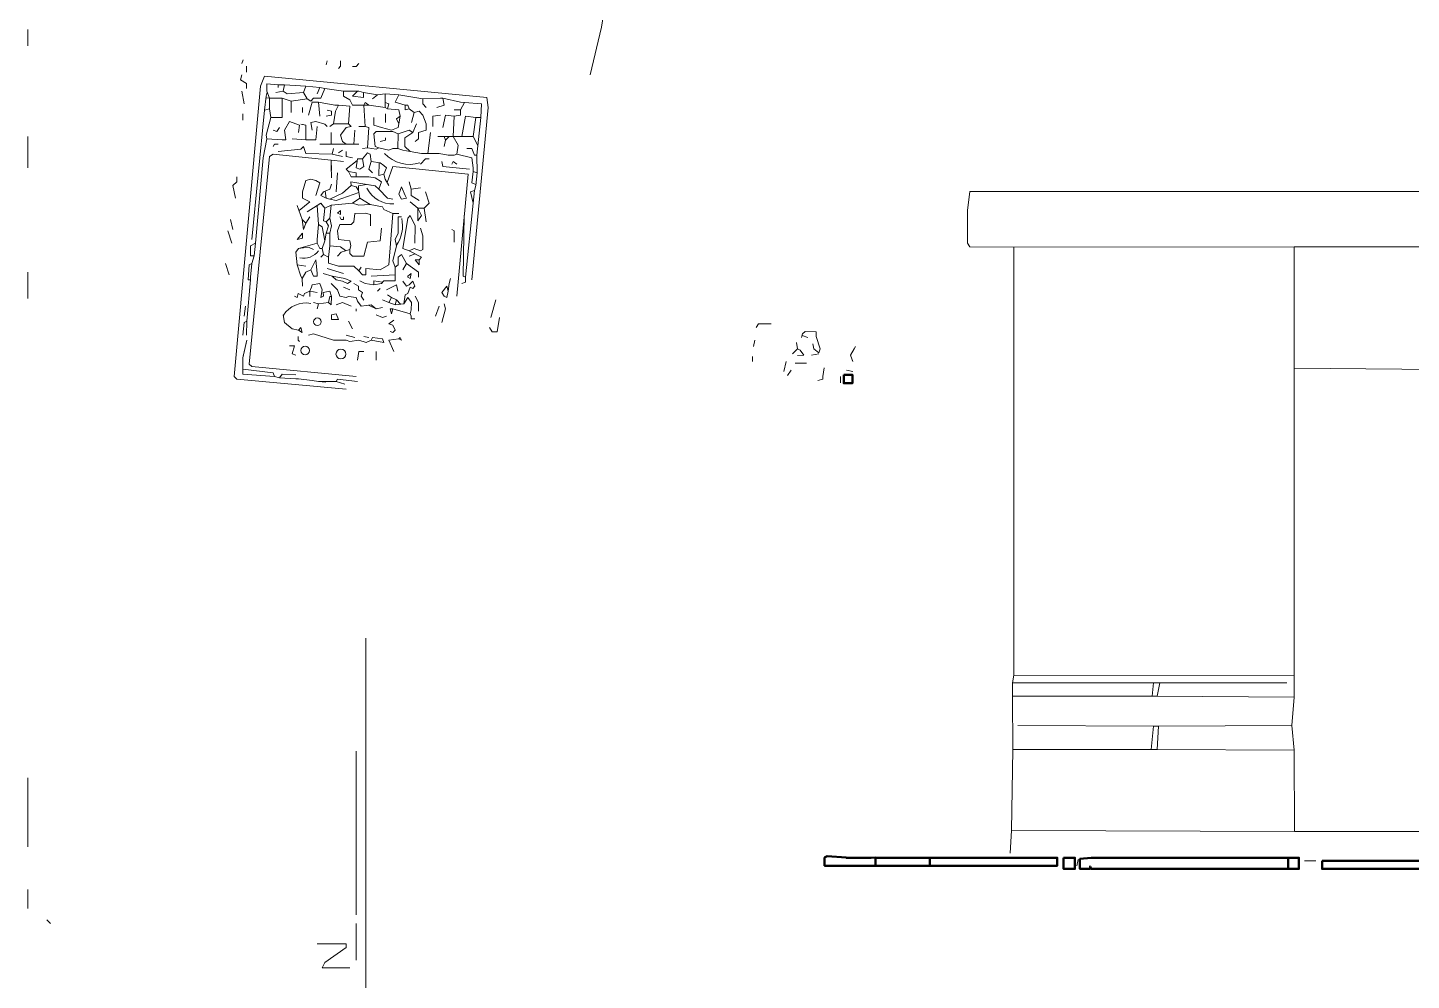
# Model space of a CAD drawing. Header units: metres. Extents: x 0.1 to 33.2, y 0 to 25.4.
# Drawn here: x 0.1 to 7.09, y 14.66 to 19.47 of the extents above; entities that cross this region are included whole.
import ezdxf

# ---------------------------------------------------------------- set-up
doc = ezdxf.new("R2010")
doc.units = ezdxf.units.M
for name, color, linetype, lineweight in [('P2D_GRAMMES', 7, 'Continuous', 18), ('P2D_MIKRA', 8, 'Continuous', 13), ('P2D_TOIXOI', 7, 'Continuous', 50), ('P2D_TOXA', 7, 'Continuous', 18)]:
    doc.layers.add(name, color=color, linetype=linetype, lineweight=lineweight)

msp = doc.modelspace()

# ---------------------------------------------------------------- linework, layer by layer
at = {"layer": 'P2D_GRAMMES'}
for p, q in [((1.368425, 19.180175), (1.400175, 19.180175)), ((1.400175, 19.180175), (1.393825, 19.148425)), ((1.400175, 19.180175), (1.508125, 19.173825)), ((1.577975, 19.167475), (1.603375, 19.161125)), ((1.603375, 19.161125), (1.698625, 19.148425)), ((1.306361, 19.114352), (1.323975, 19.113727)), ((1.387475, 19.113727), (1.433262, 19.097625)), ((1.433262, 19.097625), (1.514475, 19.110325)), ((1.433262, 19.097625), (1.433262, 19.040475)), ((1.799194, 19.142075), (1.870075, 19.129375)), ((1.825625, 19.078553), (1.908175, 19.065875)), ((1.870075, 19.129375), (1.844675, 19.110325)), ((1.870075, 19.129375), (1.908175, 19.135725)), ((1.908175, 19.135725), (1.978025, 19.129375)), ((1.908175, 19.135725), (1.908175, 19.091275)), ((1.908175, 19.091275), (1.908175, 19.065875)), ((1.978025, 19.129375), (2.098675, 19.110325)), ((2.308225, 19.091275), (2.289175, 19.054233)), ((1.298575, 19.053175), (1.235075, 18.399125)), ((1.323975, 19.059525), (1.330325, 19.015075)), ((1.330325, 19.015075), (1.387475, 19.015808)), ((1.908175, 19.065875), (1.920875, 19.059525)), ((1.984375, 19.021425), (1.978025, 18.983325)), ((2.257425, 19.054233), (2.289175, 19.054233)), ((2.365375, 19.015808), (2.352675, 18.919947)), ((2.390775, 19.015808), (2.371725, 18.824575)), ((1.635125, 18.938875), (1.635125, 18.880138)), ((1.647825, 18.983325), (1.724025, 18.983325)), ((1.755775, 18.951575), (1.749425, 18.880138)), ((1.774825, 18.970625), (1.806575, 18.970625)), ((2.066925, 18.983325), (2.047875, 18.938875)), ((1.438275, 18.907125), (1.508125, 18.903244)), ((1.577975, 18.880138), (1.635125, 18.880138)), ((1.635125, 18.880138), (1.711325, 18.880138)), ((1.711325, 18.880138), (1.774825, 18.880138)), ((1.973629, 18.932525), (1.971675, 18.858442)), ((2.174875, 18.919947), (2.206625, 18.919825)), ((2.206625, 18.919825), (2.232025, 18.919825)), ((2.206625, 18.919825), (2.212975, 18.900775)), ((2.212975, 18.900775), (2.206625, 18.869025)), ((2.232025, 18.919825), (2.212975, 18.900775)), ((1.635125, 18.799175), (1.698625, 18.792825)), ((1.635125, 18.799175), (1.637903, 18.748375)), ((1.647825, 18.858442), (1.641475, 18.830925)), ((1.641475, 18.830925), (1.692275, 18.818225)), ((1.793875, 18.858442), (1.819275, 18.862675)), ((2.270125, 18.830925), (2.257425, 18.824575)), ((2.257425, 18.824575), (2.270125, 18.830925)), ((2.371725, 18.824575), (2.372553, 18.735675)), ((1.637903, 18.678525), (1.628775, 18.653125)), ((1.762125, 18.716625), (1.800225, 18.716625)), ((2.028825, 18.691225), (2.038851, 18.653125)), ((2.038851, 18.653125), (2.085975, 18.659475)), ((1.605784, 18.643928), (1.609725, 18.608675)), ((1.628775, 18.653125), (1.613447, 18.646994)), ((1.781175, 18.608675), (1.743075, 18.583275)), ((1.773254, 18.646775), (1.781175, 18.608675)), ((1.781175, 18.608675), (1.831975, 18.576925)), ((2.035175, 18.589625), (2.073275, 18.557875)), ((1.463675, 18.570575), (1.489075, 18.500725)), ((1.56467, 18.570575), (1.514475, 18.538825)), ((1.603375, 18.557875), (1.635125, 18.572389)), ((1.635125, 18.572389), (1.628775, 18.507075)), ((2.073275, 18.557875), (2.105025, 18.557875)), ((1.527175, 18.513425), (1.508125, 18.481675)), ((1.628775, 18.507075), (1.609725, 18.488025)), ((2.060575, 18.468975), (2.058307, 18.380075)), ((1.254125, 18.380075), (1.247775, 18.316575)), ((1.565275, 18.380075), (1.470025, 18.354675)), ((1.603375, 18.392775), (1.590675, 18.354143)), ((1.609725, 18.430875), (1.603375, 18.392775)), ((1.609725, 18.430875), (1.628775, 18.430875)), ((1.628775, 18.430875), (1.628775, 18.367375)), ((1.247775, 18.316575), (1.235075, 18.278475)), ((1.597025, 18.322925), (1.622425, 18.310225)), ((1.730375, 18.348325), (1.685925, 18.335625)), ((2.028825, 18.314414), (2.060169, 18.326303)), ((5.08333, 18.361025), (5.083175, 16.19885)), ((6.49868, 18.362292), (9.077325, 18.362292)), ((1.463675, 18.272125), (1.508125, 18.265365)), ((1.463675, 18.272125), (1.482725, 18.214975)), ((1.787525, 18.259425), (1.774825, 18.240375)), ((2.016125, 18.278475), (1.997075, 18.246725)), ((0.103301, 18.234025), (0.103301, 18.100675)), ((1.228725, 18.195925), (1.209675, 17.986375)), ((1.482725, 18.214975), (1.489075, 18.202275)), ((1.482725, 18.214975), (1.489075, 18.202275)), ((1.489075, 18.202275), (1.490663, 18.164175)), ((1.595614, 18.227675), (1.641475, 18.214975)), ((1.958975, 18.221325), (1.838325, 18.214975)), ((1.225701, 18.16266), (1.221693, 18.118575)), ((1.527175, 18.138775), (1.527175, 18.112068)), ((1.527175, 18.138775), (1.565275, 18.131631)), ((1.939925, 18.107025), (1.927225, 18.081625)), ((1.546225, 18.081625), (1.571625, 18.075275)), ((1.571625, 18.075275), (1.622425, 18.081625)), ((1.823424, 18.067062), (1.863725, 18.049452)), ((1.895475, 18.056225), (1.863725, 18.049452)), ((1.927225, 18.081625), (1.958975, 18.068925)), ((1.946275, 18.049452), (2.035175, 18.024475)), ((1.965325, 18.094325), (1.986534, 18.072862)), ((2.181225, 18.062575), (2.161721, 18.011775)), ((1.209675, 17.986375), (1.20904, 17.916525)), ((4.013795, 17.915136), (4.041775, 17.903825)), ((1.193527, 17.820333), (1.190773, 17.808261)), ((3.990975, 17.846675), (3.965575, 17.821275)), ((3.984625, 17.878425), (3.990975, 17.846675)), ((4.060825, 17.814925), (4.098925, 17.821275)), ((3.933825, 17.783175), (3.921125, 17.732375)), ((3.978275, 17.774803), (4.035425, 17.774803)), ((3.990975, 17.814235), (4.022725, 17.814925)), ((1.349375, 17.706975), (1.374775, 17.700625)), ((1.470025, 17.695464), (1.539875, 17.687925)), ((1.571625, 17.681575), (1.608439, 17.678743)), ((1.571625, 17.681575), (1.660525, 17.681575)), ((1.660525, 17.681575), (1.704975, 17.668875)), ((3.959225, 17.738725), (3.940175, 17.713325)), ((1.809956, 16.386175), (1.809956, 10.506075)), ((5.788025, 16.161179), (5.781675, 16.094075)), ((5.788025, 16.161179), (5.819775, 16.161179)), ((5.819775, 16.161179), (5.807075, 16.094075)), ((6.461125, 16.161179), (5.819775, 16.161179)), ((6.49868, 16.195675), (6.49868, 16.087725)), ((5.781675, 16.094075), (5.807075, 16.094075)), ((5.807075, 16.094075), (6.49868, 16.087725)), ((6.49868, 16.087725), (6.486525, 15.944749)), ((5.102225, 15.944749), (5.788025, 15.941675)), ((5.788025, 15.941675), (5.775325, 15.824118)), ((5.812944, 15.941675), (5.788025, 15.941675)), ((5.812944, 15.941675), (5.807075, 15.824118)), ((5.812944, 15.941675), (6.486525, 15.944749)), ((6.486525, 15.944749), (6.49868, 15.821025)), ((1.76236, 15.814675), (1.76236, 14.989175)), ((5.076825, 15.824118), (5.070475, 15.414625)), ((5.076825, 15.824118), (5.775325, 15.824118)), ((5.775325, 15.824118), (5.807075, 15.824118)), ((6.49868, 15.821025), (5.807075, 15.824118)), ((6.49868, 15.821025), (6.499225, 15.410611)), ((0.103301, 15.681325), (0.103301, 15.332075)), ((5.070475, 15.414625), (5.064125, 15.300325)), ((5.070475, 15.414625), (6.499225, 15.410611)), ((6.499225, 15.410611), (9.058275, 15.410611)), ((1.76236, 14.944725), (1.76236, 14.760575))]:
    msp.add_line(p, q, dxfattribs=at)
for points in [[(3.051175, 19.789775), (3.076575, 19.764375), (3.044825, 19.738975), (3.000375, 19.472275), (2.943225, 19.230975)], [(2.346325, 18.195925), (2.428875, 19.065875), (2.422525, 19.116675), (1.298575, 19.224625), (1.279525, 19.173825), (1.146175, 17.706975), (1.158875, 17.694275), (1.711325, 17.643475)], [(1.312874, 19.144055), (1.307465, 19.123025), (1.298575, 19.053175)], [(1.368425, 19.180175), (1.311275, 19.185043), (1.311275, 19.148425), (1.323975, 19.113727)], [(1.355725, 19.142075), (1.393825, 19.148425), (1.412875, 19.135725), (1.495425, 19.142075), (1.508125, 19.173825), (1.577975, 19.167475)], [(1.368425, 19.180175), (1.368425, 19.167475), (1.368425, 19.167475)], [(1.603375, 19.161125), (1.584325, 19.113727), (1.546225, 19.113727), (1.533525, 19.097625), (1.514475, 19.110325), (1.495425, 19.142075)], [(1.577975, 19.167475), (1.565275, 19.135725), (1.565275, 19.135725)], [(1.698625, 19.148425), (1.774825, 19.148425), (1.799194, 19.142075), (1.799194, 19.116675), (1.743075, 19.123025), (1.768475, 19.148425)], [(1.698625, 19.148425), (1.698625, 19.123025), (1.730375, 19.103975), (1.743075, 19.078553), (1.800225, 19.078553), (1.806575, 19.091275), (1.825625, 19.078553)], [(1.323975, 19.113727), (1.323975, 19.059525), (1.298575, 19.053175)], [(1.323975, 19.113727), (1.387475, 19.113727), (1.387475, 19.015808)], [(1.577975, 19.021425), (1.571625, 19.093199), (1.539875, 19.093199), (1.520825, 19.027775)], [(1.571625, 19.093199), (1.654175, 19.078553), (1.673225, 19.078575)], [(1.673225, 19.078575), (1.657183, 19.046825), (1.647825, 18.983325)], [(1.673225, 19.078575), (1.730375, 19.072225), (1.724025, 18.983325)], [(1.806575, 18.970625), (1.800225, 19.078553), (1.825625, 19.078553)], [(1.908175, 19.091275), (1.927225, 19.084925), (1.920875, 19.059525)], [(1.978025, 19.129375), (1.958975, 19.093199), (2.009775, 19.078553)], [(2.009775, 19.078553), (2.022475, 19.078553), (2.028825, 19.059525), (2.054225, 19.040475)], [(2.009775, 19.078553), (2.009775, 19.054233), (2.028825, 19.059525)], [(2.098675, 19.110325), (2.187575, 19.113727), (2.200275, 19.113727), (2.206625, 19.078575), (2.168525, 19.065875)], [(2.098675, 19.110325), (2.098675, 19.084925), (2.116015, 19.065875), (2.116015, 19.065875)], [(2.200275, 19.113727), (2.289175, 19.093199), (2.308225, 19.091275)], [(2.308225, 19.091275), (2.395008, 19.084925), (2.390775, 19.015808)], [(1.330325, 19.015075), (1.307465, 18.926175), (1.311275, 18.907125)], [(1.851025, 19.015075), (1.851025, 18.976975), (1.889125, 18.964275), (1.939925, 18.951575), (1.973629, 18.964275), (1.978025, 18.983325)], [(1.920875, 19.059525), (1.978025, 19.054233), (1.984375, 19.021425), (1.965325, 19.008725), (1.978025, 18.983325)], [(2.054225, 19.040475), (2.041525, 18.989675), (2.041525, 18.989675)], [(2.054225, 19.040475), (2.079625, 19.046825), (2.098675, 19.027775), (2.116015, 18.983325), (2.116015, 18.951575), (2.076594, 18.938875), (2.076594, 18.907125), (2.060575, 18.894425), (2.060575, 18.894425)], [(2.149475, 18.970625), (2.149475, 19.021425), (2.187575, 19.027866)], [(2.200275, 18.964275), (2.212975, 19.027866), (2.257425, 19.021425)], [(2.257425, 19.021425), (2.251075, 18.919947), (2.295525, 18.919947)], [(2.289175, 19.054233), (2.289175, 19.027866), (2.257425, 19.021425)], [(2.295525, 18.919947), (2.314575, 19.021425), (2.365375, 19.015808), (2.390775, 19.015808)], [(1.425575, 18.996025), (1.400175, 18.951575), (1.406525, 18.903244), (1.387475, 18.903244), (1.311275, 18.907125)], [(1.425575, 18.996025), (1.476375, 18.976975), (1.470025, 18.938875)], [(1.49498, 18.979524), (1.482725, 18.98186), (1.508352, 18.976975), (1.508125, 18.903244)], [(1.56467, 18.970625), (1.558925, 18.903244), (1.508125, 18.903244)], [(1.60895, 18.976928), (1.616075, 18.970625), (1.603375, 18.98186), (1.558925, 18.996025), (1.533525, 18.989675), (1.539875, 18.951575)], [(1.637567, 18.976487), (1.628775, 18.970625), (1.647825, 18.983325)], [(1.724025, 18.983325), (1.736725, 18.970625), (1.711325, 18.964275), (1.682506, 18.926175), (1.692275, 18.894425), (1.711325, 18.880138)], [(1.806575, 18.970625), (1.825625, 18.964275), (1.819275, 18.862675)], [(1.973629, 18.932525), (1.946275, 18.945225), (1.863725, 18.944055), (1.851025, 18.932525), (1.857375, 18.869025), (1.876425, 18.862675)], [(1.973629, 18.932525), (2.028825, 18.951575), (2.047875, 18.938875), (2.007394, 18.913475), (2.007394, 18.869025), (2.035175, 18.843625)], [(2.124075, 18.833759), (2.136775, 18.938875), (2.136775, 18.938875)], [(1.311275, 18.907125), (1.292225, 18.811875), (1.254125, 18.380075), (1.228725, 18.367375), (1.228725, 18.316575), (1.247775, 18.316575)], [(1.368425, 18.843625), (1.482725, 18.856325), (1.495425, 18.869025), (1.508125, 18.833759), (1.641475, 18.830925)], [(2.232025, 18.919825), (2.251075, 18.919947), (2.276475, 18.875375), (2.270125, 18.830925)], [(2.295525, 18.919947), (2.352675, 18.919947), (2.376611, 18.873623)], [(1.635125, 18.799175), (1.343025, 18.830925), (1.323975, 18.818225), (1.222375, 17.770475), (1.235075, 17.757775), (1.762125, 17.706975)], [(1.767172, 18.7976), (1.711325, 18.754725), (1.724025, 18.742025)], [(1.838325, 18.792825), (1.831975, 18.830925), (1.819275, 18.837275), (1.793875, 18.807029)], [(1.819275, 18.862675), (1.863725, 18.856325), (1.876425, 18.862675)], [(1.876425, 18.862675), (1.927225, 18.849975), (1.946275, 18.858442), (1.971675, 18.858442)], [(1.971675, 18.858442), (1.997075, 18.849975), (2.035175, 18.843625)], [(2.035175, 18.843625), (2.092325, 18.833759), (2.124075, 18.833759)], [(2.124075, 18.833759), (2.181225, 18.833759), (2.225675, 18.824575), (2.257425, 18.824575)], [(2.270125, 18.830925), (2.346325, 18.811875), (2.352675, 18.761075), (2.352675, 18.742025)], [(2.371725, 18.824575), (2.359025, 18.824575), (2.345748, 18.858442), (2.320925, 18.858442), (2.320925, 18.858442)], [(1.636518, 18.773699), (1.637903, 18.710275), (1.637903, 18.710275)], [(1.724025, 18.742025), (1.76236, 18.735675), (1.762125, 18.716625)], [(1.724025, 18.742025), (1.736725, 18.716625), (1.762125, 18.716625)], [(1.838325, 18.792825), (1.825625, 18.754725), (1.844675, 18.735675), (1.844675, 18.735675)], [(1.838325, 18.792825), (1.882775, 18.786475), (1.901825, 18.773775), (1.914525, 18.761075), (1.901825, 18.729325)], [(1.877441, 18.787237), (1.876425, 18.722975), (1.901825, 18.729325)], [(1.901825, 18.729325), (1.908175, 18.703925), (1.927225, 18.672175)], [(1.9177, 18.68805), (1.946275, 18.767425), (2.327275, 18.729325), (2.270125, 18.113375)], [(2.352675, 18.742025), (2.372553, 18.735675), (2.365375, 18.672175), (2.359025, 18.646775), (2.339975, 18.640425), (2.352675, 18.583275)], [(2.352675, 18.742025), (2.345748, 18.684875), (2.366004, 18.677736)], [(1.558925, 18.621375), (1.577975, 18.684875), (1.558925, 18.697575), (1.533525, 18.703925), (1.508125, 18.697575), (1.490663, 18.640425), (1.490663, 18.608675), (1.527175, 18.589422), (1.473747, 18.545394)], [(1.736725, 18.672175), (1.692275, 18.634075), (1.628775, 18.602325)], [(1.736725, 18.672175), (1.735455, 18.691225), (1.857375, 18.670058)], [(1.736725, 18.672175), (1.76236, 18.665825), (1.773254, 18.646775)], [(1.773254, 18.646775), (1.773254, 18.670058), (1.814226, 18.67755)], [(1.800225, 18.716625), (1.825625, 18.716625), (1.857375, 18.710275), (1.889125, 18.691225), (1.876425, 18.653125)], [(1.826554, 18.675409), (1.857375, 18.670058), (1.876425, 18.653125), (1.920875, 18.608675), (1.946275, 18.602325)], [(1.628775, 18.653125), (1.597025, 18.640425), (1.584325, 18.621375), (1.609725, 18.608675)], [(1.775324, 18.636819), (1.660525, 18.595975), (1.628775, 18.602325), (1.609725, 18.608675)], [(2.038851, 18.653125), (2.038851, 18.621375), (2.079625, 18.595975)], [(2.111375, 18.640425), (2.130425, 18.583275), (2.105025, 18.557875)], [(2.359025, 18.646775), (2.352675, 18.583275), (2.314575, 18.208625)], [(15.38634, 18.341975), (15.636875, 18.354143), (15.636875, 18.641846), (4.860925, 18.641846), (4.848225, 18.545175), (4.848225, 18.380075), (4.860925, 18.362292), (5.08333, 18.361025)], [(1.571625, 18.475325), (1.56467, 18.570575), (1.584325, 18.583275), (1.603375, 18.557875)], [(1.603375, 18.557875), (1.597025, 18.494375), (1.609725, 18.488025)], [(1.831975, 18.576925), (1.774825, 18.572389), (1.743075, 18.583275), (1.635125, 18.572389)], [(1.730375, 18.348325), (1.735455, 18.367375), (1.730375, 18.392775), (1.673225, 18.399125), (1.666875, 18.443575), (1.679575, 18.475007), (1.736725, 18.475007), (1.749425, 18.488025), (1.755775, 18.530627), (1.806575, 18.532475), (1.834445, 18.526125), (1.834445, 18.468975), (1.834445, 18.468975)], [(1.946275, 18.530627), (1.927225, 18.272125), (1.882775, 18.246725), (1.809956, 18.253075), (1.809956, 18.221325), (1.793875, 18.221325), (1.774825, 18.240375)], [(1.831975, 18.576925), (1.895475, 18.564225), (1.901825, 18.551525), (1.946275, 18.530627), (1.978025, 18.530627)], [(2.028825, 18.341975), (1.997075, 18.354675), (2.022475, 18.507075), (2.035175, 18.519775), (2.060575, 18.468975)], [(2.105025, 18.557875), (2.116015, 18.488025), (2.116015, 18.488025)], [(2.307998, 18.521564), (2.301875, 18.214975), (2.314575, 18.208625)], [(1.571625, 18.475325), (1.56467, 18.399125), (1.565275, 18.380075)], [(1.571625, 18.475325), (1.590675, 18.462625), (1.603375, 18.392775)], [(1.609725, 18.488025), (1.622425, 18.468975), (1.609725, 18.430875)], [(1.628775, 18.507075), (1.637903, 18.468975), (1.628775, 18.430875)], [(1.889125, 18.456275), (1.882775, 18.392775), (1.819275, 18.386425), (1.800225, 18.314414), (1.743075, 18.314414), (1.730375, 18.329275), (1.730375, 18.348325)], [(1.958975, 18.259425), (1.946275, 18.291175), (1.965325, 18.367375), (1.958975, 18.399125), (1.973629, 18.430875), (1.973629, 18.513425), (1.990725, 18.513425)], [(2.085975, 18.456275), (2.098675, 18.418175), (2.098675, 18.348325), (2.085975, 18.341975), (2.054225, 18.354143), (2.028825, 18.341975)], [(1.565275, 18.380075), (1.577975, 18.354143), (1.590675, 18.354143), (1.597025, 18.322925)], [(1.546225, 18.348325), (1.520825, 18.361025), (1.470025, 18.354675), (1.457325, 18.335625), (1.463675, 18.272125)], [(1.597025, 18.322925), (1.584325, 18.310225), (1.584325, 18.310225)], [(1.628775, 18.367375), (1.622425, 18.310225), (1.622425, 18.279527)], [(1.628775, 18.367375), (1.682506, 18.362292), (1.707926, 18.344584)], [(1.685925, 18.335625), (1.666875, 18.314414), (1.685925, 18.335625)], [(1.958975, 18.221325), (1.958975, 18.259425), (1.973629, 18.272125), (1.973629, 18.310225), (1.990725, 18.322925), (2.016125, 18.278475)], [(2.028825, 18.341975), (2.092325, 18.310225), (2.079625, 18.297525)], [(5.08333, 18.361025), (6.49868, 18.362292), (6.49868, 17.749855)], [(1.235075, 18.278475), (1.222375, 18.272125), (1.216025, 18.195925), (1.228725, 18.195925)], [(1.235075, 18.278475), (1.228725, 18.208625), (1.228725, 18.195925)], [(1.533525, 18.246725), (1.508352, 18.234025), (1.489075, 18.202275)], [(1.622425, 18.279527), (1.673225, 18.265365), (1.749425, 18.265365), (1.774825, 18.240375)], [(2.016125, 18.278475), (2.076594, 18.234025), (2.076594, 18.208625)], [(1.637903, 18.112068), (1.628775, 18.138775), (1.595614, 18.132425), (1.597025, 18.113375), (1.584325, 18.107025), (1.590675, 18.145125), (1.577975, 18.176875), (1.539875, 18.170525), (1.535642, 18.157825), (1.527175, 18.138775)], [(1.635125, 18.176875), (1.666875, 18.145125), (1.679575, 18.113375), (1.711325, 18.107025), (1.724025, 18.112068), (1.762125, 18.107025)], [(1.749425, 18.176875), (1.773254, 18.164175), (1.773254, 18.145125), (1.793875, 18.132425), (1.787525, 18.113375)], [(1.781175, 18.189998), (1.806575, 18.176875), (1.851025, 18.170525)], [(1.958975, 18.221325), (1.958975, 18.189998), (1.901825, 18.189998), (1.889125, 18.176875), (1.851025, 18.170525), (1.851025, 18.189998), (1.895683, 18.183652)], [(1.971675, 18.138775), (1.965325, 18.170525), (1.914525, 18.145125)], [(1.997075, 18.189575), (2.016125, 18.164175), (2.028825, 18.170525), (2.047875, 18.189575), (2.058307, 18.164175), (2.047875, 18.151475), (2.035175, 18.157825), (2.022475, 18.126075), (2.009775, 18.119725), (2.003425, 18.075275), (1.958975, 18.068925), (1.965325, 18.094325), (1.939925, 18.107025)], [(2.238375, 18.202275), (2.232025, 18.176875), (2.225675, 18.138775)], [(2.314575, 18.208625), (2.314575, 18.183225), (2.295525, 18.176875), (2.295525, 18.176875)], [(1.527175, 18.138775), (1.501775, 18.126075), (1.495425, 18.113375), (1.469118, 18.126075), (1.463675, 18.107025), (1.450975, 18.113375)], [(1.768475, 18.087975), (1.762125, 18.107025), (1.768475, 18.087975)], [(1.787525, 18.113375), (1.800225, 18.093714), (1.800225, 18.093714)], [(1.939925, 18.107025), (1.920875, 18.119725), (1.920875, 18.119725)], [(2.041525, 18.081625), (2.022475, 18.107025), (2.003425, 18.075275)], [(2.060575, 18.113375), (2.076594, 18.081625), (2.076594, 18.037175)], [(1.571625, 18.075275), (1.565275, 18.049452), (1.565275, 18.049452)], [(1.736725, 18.062575), (1.692275, 18.081625), (1.660525, 18.068925)], [(1.76236, 18.037175), (1.76236, 18.049452), (1.76236, 18.049452)], [(1.768475, 18.087975), (1.787525, 18.062575), (1.838325, 18.068925), (1.863725, 18.049452)], [(1.927225, 18.081625), (1.895475, 18.094325), (1.895475, 18.094325)], [(2.041525, 18.081625), (2.038851, 18.043525), (2.035175, 18.024475)], [(2.206625, 18.075275), (2.212975, 18.049875), (2.193925, 17.980025)], [(2.466975, 18.094325), (2.441575, 18.005425), (2.441575, 18.005425)], [(1.209675, 17.986375), (1.196975, 17.980025), (1.189396, 17.916525)], [(1.393825, 18.018125), (1.400175, 17.980025), (1.438275, 17.948275), (1.470025, 17.941925)], [(2.035175, 18.024475), (2.038851, 18.011775), (2.038851, 17.999075), (2.058307, 17.999075)], [(2.486025, 18.005425), (2.473325, 17.932799), (2.447925, 17.932799), (2.435225, 17.954625), (2.435225, 17.954625)], [(1.349375, 17.706975), (1.343025, 17.726025), (1.189396, 17.745075), (1.189396, 17.802225), (1.209675, 17.891125), (1.196027, 17.831294)], [(1.520825, 17.916525), (1.546225, 17.922875), (1.647825, 17.891266), (1.711325, 17.891266), (1.730375, 17.884775), (1.774825, 17.891125), (1.812925, 17.878425), (1.838325, 17.891125), (1.844675, 17.903825), (1.895475, 17.897475), (1.901825, 17.878425), (1.838325, 17.891125)], [(1.952625, 17.833975), (1.927225, 17.891266), (1.978025, 17.897475)], [(4.010025, 17.903825), (4.016375, 17.922875), (4.029075, 17.935575), (4.084357, 17.932799), (4.084357, 17.910175), (4.105275, 17.846675), (4.098925, 17.827625), (4.073525, 17.846675), (4.067175, 17.872075)], [(3.990975, 17.846675), (4.003675, 17.840325), (4.022725, 17.814925)], [(4.276725, 17.846675), (4.257675, 17.814925), (4.270375, 17.783175), (4.266872, 17.791934)], [(4.276725, 17.846675), (4.283075, 17.859375), (4.276725, 17.846675)], [(1.189396, 17.802225), (1.189396, 17.719675), (1.349375, 17.706975)], [(4.124325, 17.751425), (4.117975, 17.706975), (4.117975, 17.694275), (4.092575, 17.687925)], [(6.49868, 16.195675), (6.49868, 17.749855), (7.585075, 17.738725)], [(1.457325, 17.716405), (1.387475, 17.719675), (1.374775, 17.700625)], [(1.374775, 17.700625), (1.457325, 17.695464), (1.470025, 17.695464), (1.539875, 17.687925), (1.571625, 17.681575)], [(1.660525, 17.681575), (1.666875, 17.694275), (1.768475, 17.681575)], [(4.238625, 17.738725), (4.270375, 17.732375), (4.270375, 17.732375)], [(6.49868, 16.195675), (5.083175, 16.19885), (5.076183, 16.161179)], [(5.788025, 16.161179), (5.076183, 16.161179), (5.076183, 16.094075)], [(5.076825, 15.824118), (5.076183, 16.094075), (5.781675, 16.094075)], [(1.565275, 14.843125), (1.711325, 14.843125), (1.711325, 14.824075), (1.603375, 14.747875), (1.590675, 14.720987), (1.730375, 14.720987)]]:
    msp.add_lwpolyline(points, dxfattribs=at)
for points in [[(1.768475, 18.807029), (1.793875, 18.807029), (1.800225, 18.767425), (1.781175, 18.754725), (1.762125, 18.761075)], [(2.016125, 18.608675), (1.990725, 18.602325), (1.978025, 18.627725), (1.990725, 18.665825), (2.009775, 18.621375)], [(2.073275, 18.557875), (2.092325, 18.519775), (2.073275, 18.494375)], [(1.508125, 18.481675), (1.489075, 18.500725), (1.495425, 18.449925)], [(1.490663, 18.430875), (1.463675, 18.399125), (1.490663, 18.405475)], [(1.56467, 18.214975), (1.546225, 18.214975), (1.533525, 18.246725), (1.558925, 18.297525), (1.56467, 18.227675)], [(2.079625, 18.297525), (2.079625, 18.272125), (2.060575, 18.297525)], [(1.641475, 18.214975), (1.704975, 18.202275), (1.736725, 18.189575), (1.717675, 18.176875), (1.692275, 18.189575), (1.660525, 18.195925)], [(2.022475, 18.214975), (2.022475, 18.208625), (2.035175, 18.202275), (2.038851, 18.227675)], [(1.622425, 18.081625), (1.628775, 18.112068), (1.637903, 18.112068), (1.635125, 18.068925)], [(2.225675, 18.138775), (2.219325, 18.164175), (2.193925, 18.132425), (2.206625, 18.113375), (2.219325, 18.107025)], [(1.933575, 18.049452), (1.946275, 18.049452), (1.939925, 18.024475)], [(1.470025, 17.941925), (1.482725, 17.954625), (1.489075, 17.929225)], [(1.978025, 17.897475), (1.984375, 17.903825), (1.990725, 17.891125)]]:
    msp.add_lwpolyline(points, close=True, dxfattribs=at)
at = {"layer": 'P2D_MIKRA'}
for p, q in [((0.103301, 19.459575), (0.103301, 19.377025)), ((1.190625, 19.307175), (1.184275, 19.288125)), ((1.616075, 19.300825), (1.609725, 19.281775)), ((1.20904, 19.275425), (1.20904, 19.243675)), ((1.184275, 19.148425), (1.196975, 19.084925)), ((1.189396, 19.034125), (1.189396, 19.002375)), ((1.490663, 19.065875), (1.490663, 19.040475)), ((1.909649, 19.034125), (1.909649, 18.989675)), ((0.103301, 18.919825), (0.103301, 18.761075)), ((1.692275, 18.849975), (1.673225, 18.837275)), ((1.666875, 18.735675), (1.660525, 18.640425)), ((1.127125, 18.500725), (1.139825, 18.449925)), ((1.114425, 18.443575), (1.133475, 18.380075)), ((1.101725, 18.278475), (1.120775, 18.221325)), ((1.616075, 18.253075), (1.698625, 18.227675)), ((1.698625, 18.157825), (1.730375, 18.145125)), ((1.882775, 18.151475), (1.870075, 18.138775)), ((1.203325, 18.062575), (1.196975, 18.011775)), ((1.724025, 17.986375), (1.743075, 17.948275)), ((1.711325, 17.916525), (1.755775, 17.903825)), ((1.800225, 17.910175), (1.825625, 17.903825)), ((3.775075, 17.891125), (3.768725, 17.859375)), ((1.863725, 17.833975), (1.863725, 17.802225)), ((3.762375, 17.808575), (3.762375, 17.783175)), ((4.206875, 17.706975), (4.206875, 17.675225)), ((5.407025, 15.268575), (5.400675, 15.236825)), ((6.550025, 15.2615), (6.607175, 15.2615)), ((0.103301, 15.116175), (0.103301, 15.020925)), ((0.200025, 14.963775), (0.219075, 14.944725))]:
    msp.add_line(p, q, dxfattribs=at)
for points in [[(1.682506, 19.300825), (1.682506, 19.275425), (1.673225, 19.262725)], [(1.774825, 19.288125), (1.762125, 19.272762), (1.743075, 19.272762)], [(1.184275, 19.230975), (1.177925, 19.205575), (1.20904, 19.186525), (1.20904, 19.161125)], [(1.616075, 19.053175), (1.637903, 19.046825), (1.637903, 19.027775), (1.609725, 19.021425)], [(1.374775, 18.964275), (1.362075, 18.945225), (1.343025, 18.951575)], [(1.368425, 18.880138), (1.349375, 18.880138), (1.343025, 18.869025)], [(1.909649, 18.913475), (1.909649, 18.900775), (1.882775, 18.894425)], [(1.711325, 18.843625), (1.711325, 18.818225), (1.743075, 18.811875)], [(2.085975, 18.780125), (2.111375, 18.807029), (2.130425, 18.807029)], [(2.193925, 18.792825), (2.200275, 18.767425), (2.333625, 18.754725)], [(2.244725, 18.780125), (2.251075, 18.792825), (2.270125, 18.780125)], [(1.158875, 18.716625), (1.158875, 18.691225), (1.139825, 18.672175), (1.152525, 18.608675)], [(1.679575, 18.513425), (1.685925, 18.499612), (1.698625, 18.499612), (1.698625, 18.513425)], [(2.244725, 18.449925), (2.257425, 18.443575), (2.257425, 18.386425)], [(1.863725, 18.018125), (1.895475, 18.005425), (1.914525, 18.011775)], [(1.952625, 17.992725), (1.927225, 17.973675), (1.946275, 17.967325), (1.958975, 17.941925), (1.946275, 17.929225), (1.933575, 17.935575)], [(3.857625, 17.972942), (3.794125, 17.972942), (3.781425, 17.954625)], [(1.469118, 17.910175), (1.469118, 17.891125), (1.476375, 17.884775)], [(1.425575, 17.861728), (1.450975, 17.861728), (1.438275, 17.821275), (1.457325, 17.814925)], [(1.800225, 17.833975), (1.774825, 17.833975), (1.768475, 17.789525)], [(1.863725, 17.802225), (1.863725, 17.789525), (1.863725, 17.802225)]]:
    msp.add_lwpolyline(points, dxfattribs=at)
for points in [[(1.682506, 18.545175), (1.666875, 18.532475), (1.682506, 18.526125)], [(1.637903, 17.994658), (1.637903, 18.018125), (1.660525, 18.024475), (1.673225, 17.994658)]]:
    msp.add_lwpolyline(points, close=True, dxfattribs=at)
at = {"layer": 'P2D_TOIXOI'}
for points in [[(4.223703, 17.716405), (4.223703, 17.673184), (4.267906, 17.673184), (4.267906, 17.716405)], [(4.1402, 15.28445), (4.1275, 15.2781), (4.1275, 15.23675), (4.384887, 15.23675), (4.384887, 15.2781), (4.36245, 15.277172), (4.23545, 15.277172), (4.23545, 15.2781)], [(4.3942, 15.277172), (4.384887, 15.277172), (4.384887, 15.23675), (4.658783, 15.23675), (4.658783, 15.277172)], [(4.658783, 15.277172), (4.658783, 15.23675), (5.301989, 15.23675), (5.301989, 15.277172)], [(5.334, 15.277172), (5.334, 15.220669), (5.39115, 15.220669), (5.39115, 15.277172)], [(5.4737, 15.277172), (5.41655, 15.27175), (5.41655, 15.220669), (5.46735, 15.220669), (5.46735, 15.23365), (5.4737, 15.220669), (6.467719, 15.220669), (6.467719, 15.277172)], [(6.467719, 15.277172), (6.467719, 15.220669), (6.522256, 15.220669), (6.522256, 15.277172)], [(6.638758, 15.2615), (6.638758, 15.220669), (7.643278, 15.220669), (7.643278, 15.2615)]]:
    msp.add_lwpolyline(points, close=True, dxfattribs=at)
at = {"layer": 'P2D_TOXA'}
for centre, radius in [((1.566429, 17.984073), 0.019225), ((1.50495, 17.83872), 0.021731), ((1.684821, 17.821056), 0.024816)]:
    msp.add_circle(centre, radius, dxfattribs=at)
for centre, radius, start, end in [((2.031735, 18.949912), 0.171127, 222.487216, 287.716584), ((1.942711, 18.720543), 0.140786, 206.323064, 273.948839), ((1.818267, 18.468877), 0.17783, 325.385951, 12.058634), ((1.497266, 18.398264), 0.093199, 257.520059, 322.874651), ((1.509616, 17.939821), 0.138968, 80.429608, 145.931297)]:
    msp.add_arc(centre, radius, start, end, dxfattribs=at)

doc.saveas('drawing.dxf')
